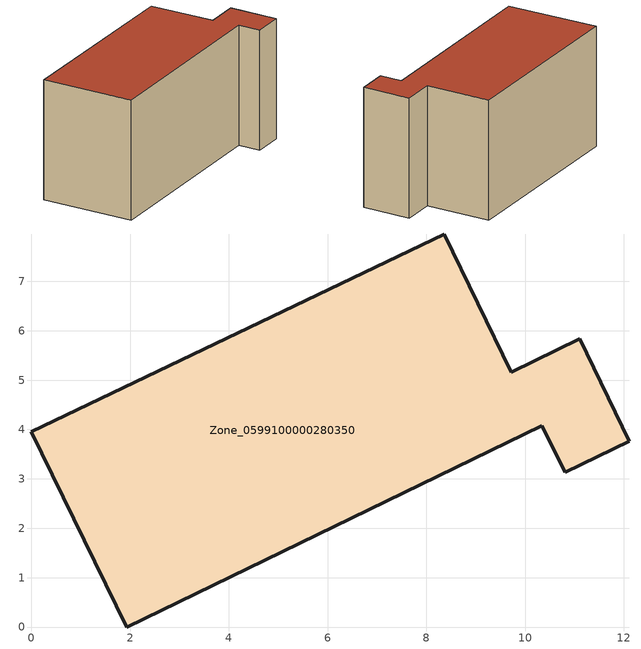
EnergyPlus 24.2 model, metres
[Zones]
Zone_0599100000280350
 floor ground (C_G): 10.34,4.08 1.93,0 0,3.96 8.36,7.96 9.72,5.16 11.11,5.84 12.11,3.76 10.81,3.13 z0
 wall outside (C_F): 8.36,7.96 0,3.96 1.93,0 10.34,4.08 10.81,3.13 12.11,3.76 11.11,5.84 9.72,5.16 8.36,7.96 z0:5.72
 roof outside (C_R): 9.72,5.16 8.36,7.96 0,3.96 1.93,0 10.34,4.08 10.81,3.13 12.11,3.76 11.11,5.84 z5.72
[BUILDING]
Pand.0599100000280350: North Axis=0; Terrain=City; Loads Convergence Tolerance Value=0.04; Temperature Convergence Tolerance Value=0.4; Solar Distribution=FullExterior; Maximum Number of Warmup Days=25; Minimum Number of Warmup Days=1
[Site:Location]
Rotterdam.The.Hague.AP_ZH_NLD Design_Conditions: Latitude=51.96; Longitude=4.45; Time Zone=1; Elevation=-4.5
[SITE:GROUNDTEMPERATURE:BUILDINGSURFACE]
18, 18, 18, 18, 18, 18, 18, 18, 18, 18, 18, 18
[MATERIAL] Thermal Absorptance=0.9; Solar Absorptance=0.7; Visible Absorptance=0.7
Name | Roughness | Thickness | Conductivity | Density | Specific Heat
G.TI.1946-1964 | MediumSmooth | 0.15 | 1 | 540 | 1210
F.TI.1946-1964 | Rough | 0.3 | 0.857143 | 1920 | 840
R.TI.1946-1964 | MediumRough | 0.2 | 0.277778 | 1500 | 1000
[CONSTRUCTION]
C_G: G.TI.1946-1964
C_F: F.TI.1946-1964
C_R: R.TI.1946-1964
[ZONE]
Zone_0599100000280350: Type=1; Multiplier=1; Ceiling Height=Autocalculate; Volume=Autocalculate; Floor Area=autocalculate; Part of Total Floor Area=Yes
[ZONEINFILTRATION:DESIGNFLOWRATE]
Infil_Zone_0599100000280350: Zone or ZoneList or Space or SpaceList=Zone_0599100000280350; Schedule=AlwaysOn; Design Flow Rate Calculation Method=Flow/Area; Flow Rate per Floor Area=0.003; Constant Term Coefficient=1; Temperature Term Coefficient=0; Velocity Term Coefficient=0; Velocity Squared Term Coefficient=0
[HVACTEMPLATE:ZONE:IDEALLOADSAIRSYSTEM]
Zone_0599100000280350: Maximum Heating Supply Air Temperature=50; Minimum Cooling Supply Air Temperature=13; Maximum Heating Supply Air Humidity Ratio=0.0156; Minimum Cooling Supply Air Humidity Ratio=0.0077; Heating Limit=NoLimit; Cooling Limit=NoLimit; Dehumidification Control Type=ConstantSensibleHeatRatio; Cooling Sensible Heat Ratio=0.7; Dehumidification Setpoint=60; Humidification Control Type=None; Humidification Setpoint=30; Outdoor Air Method=None; Outdoor Air Flow Rate per Person=0.00944; Outdoor Air Flow Rate per Zone Floor Area=0; Outdoor Air Flow Rate per Zone=0; Demand Controlled Ventilation Type=None; Outdoor Air Economizer Type=NoEconomizer; Heat Recovery Type=None; Sensible Heat Recovery Effectiveness=0.7; Latent Heat Recovery Effectiveness=0.65
[ZONECONTROL:THERMOSTAT]
ThermostatControl_Zone_0599100000280350: Zone or ZoneList=Zone_0599100000280350; Control Type Schedule=DualSetpointControlType; Control 1=Thermostat_Zone_0599100000280350; Temperature Difference Between Cutout And Setpoint=0
[THERMOSTATSETPOINT:DUALSETPOINT]
Thermostat_Zone_0599100000280350: Heating Setpoint Temperature Schedule=HeatingSetpoint_Zone_0599100000280350; Cooling Setpoint Temperature Schedule=CoolingSetpoint_Zone_0599100000280350
[SCHEDULE:COMPACT]
HeatingSetpoint_Zone_0599100000280350: Through: 12/31, For: AllDays, Until: 24:00, 21
CoolingSetpoint_Zone_0599100000280350: Through: 12/31, For: AllDays, Until: 24:00, 24
DualSetpointControlType: Through: 12/31, For: AllDays, Until: 24:00, 4
AlwaysOn: Through: 12/31, For: AllDays, Until: 24:00, 1
